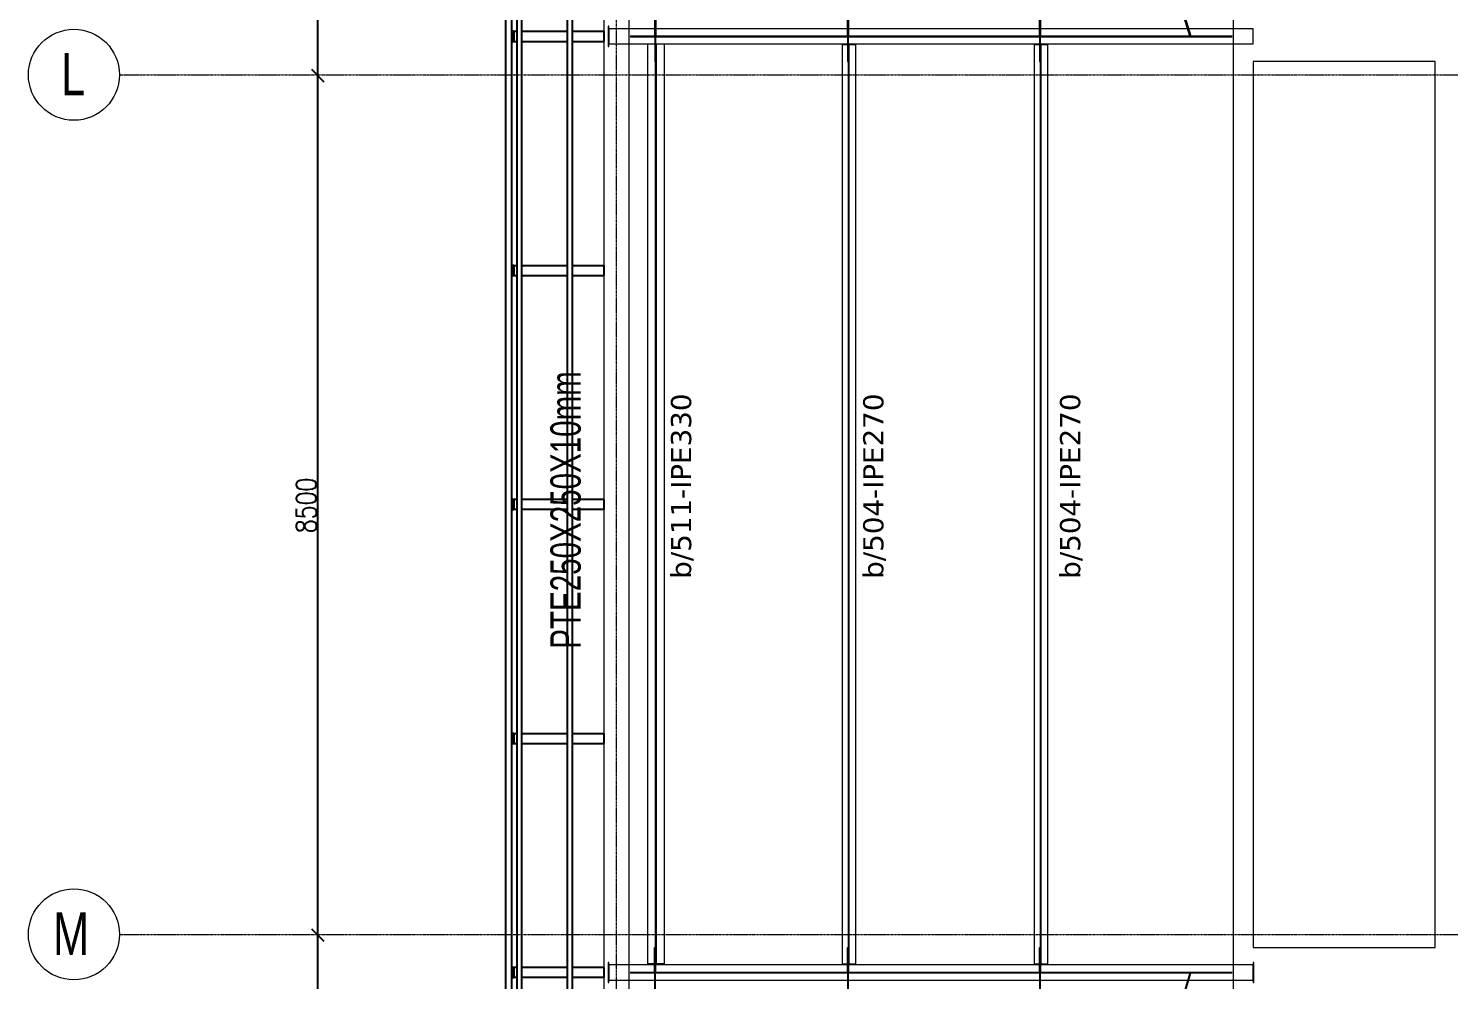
# Model space of a CAD drawing. Header units: millimetres. Extents: x -900 to 77706, y -21218 to 30789.
# Drawn here: x -900 to 13159, y 8043 to 17458 of the extents above; entities that cross this region are included whole.
import ezdxf

# ---------------------------------------------------------------- set-up
doc = ezdxf.new("R2010")
doc.units = ezdxf.units.MM
doc.header["$LTSCALE"] = 0.9
doc.linetypes.add('Grid Line', pattern=[3.33375, 1.905, -0.47625, 0.47625, -0.47625])
for name, color, linetype, lineweight in [('0-3', 250, 'Continuous', 5), ('A_ALMA', 255, 'Continuous', 5), ('E_EJES', 8, 'Continuous', 9), ('E_EJES-1', 8, 'Grid Line', 9), ('E_TEXTO', 3, 'Continuous', 9), ('E_VIGAS', 5, 'Continuous', 9), ('E_VIGAS-1', 5, 'Continuous', 25), ('E_VIGAS-2', 10, 'Continuous', 25), ('P-PLATINA', 6, 'Continuous', 15), ('VIGAS_HCB', 253, 'Continuous', 15)]:
    doc.layers.add(name, color=color, linetype=linetype, lineweight=lineweight)
doc.layers.add('COTAS', color=8, linetype='Continuous')
doc.styles.add('Arial Narrow', font='', dxfattribs={"width": 0.85, "height": 0.3})
doc.styles.add('CNI_COTAS', font='romans.shx', dxfattribs={"width": 0.8})
doc.styles.add('Swis721 LtCn BT', font='swisscl.ttf', dxfattribs={"height": 0.42})
doc.styles.add('VERDANA', font='verdana.ttf')
doc.styles.get('Arial Narrow').set_extended_font_data('Arial Narrow')
doc.dimstyles.new('1.5', dxfattribs={"dimscale": 0, "dimtxt": 200, "dimasz": 120, "dimexe": 4, "dimexo": 4, "dimgap": 15, "dimtad": 1, "dimdec": 0, "dimzin": 4, "dimdsep": 46, "dimtxsty": 'CNI_COTAS', "dimblk": 'OBLIQUE', "dimcen": -0.09, "dimclrd": 256, "dimclrt": 3, "dimadec": 0, "dimazin": 0, "dimtfac": 1, "dimtdec": 0, "dimtmove": 2, "dimatfit": 0, "dimldrblk": 'OBLIQUE', "dimfxl": 0.05, "dimtolj": 1, "dimtzin": 0, "dimarcsym": 0})

# ---------------------------------------------------------------- blocks, each defined once
blk = doc.blocks.new('EST_SFM_VIGA-METALICA-SECCION-C - EST_SFM_VIGA-METALICA-UPN160-1602621-PLANTA DE PISO 12 N_E_ _48_55m')
at = {"layer": 'E_VIGAS-1'}
for p, q in [((14.466, 0.047), (-14.455, 0.047)), ((-14.46, -0.018), (14.471, -0.018))]:
    blk.add_line(p, q, dxfattribs=at)
blk = doc.blocks.new('EST_SFM_VIGA-METALICA-SECCION-C - EST_SFM_VIGA-METALICA-UPN100-1529610-PLANTA DE PISO 12 N_E_ _48_55m')
at = {"layer": 'E_VIGAS-2'}
for p, q in [((14.393, 0.032), (-14.39, 0.032)), ((-14.442, -0.018), (14.393, -0.018))]:
    blk.add_line(p, q, dxfattribs=at)
blk = doc.blocks.new('EST_SFM_VIGA-METALICA-SECCION-C - EST_SFM_VIGA-METALICA-UPN100-1529678-PLANTA DE PISO 12 N_E_ _48_55m')
at = {"layer": 'E_VIGAS-2'}
for p, q in [((13.374, 0.018), (-13.422, 0.018)), ((-13.504, -0.032), (13.456, -0.032))]:
    blk.add_line(p, q, dxfattribs=at)
blk = doc.blocks.new('DCTIB_CNI_EST_MOD-1A-FAC_0001_rvt-2-PLANTA DE PISO 12 N_E_ _48_55m')
at = {"layer": 'E_VIGAS-1'}
for p, q in [((-75.177, 158.093), (-75.195, 158.093)), ((-75.195, 158.045), (-75.181, 158.045)), ((-75.181, 158.04), (-75.195, 158.04)), ((-75.18, 158.045), (-75.176, 158.045)), ((-75.18, 158.045), (-75.176, 158.045)), ((-75.177, 158.045), (-75.18, 158.045)), ((-75.176, 158.04), (-75.18, 158.04)), ((-75.18, 158.04), (-75.177, 158.04)), ((-75.176, 158.04), (-75.18, 158.04)), ((-75.177, 158.055), (-75.177, 158.093)), ((-75.177, 158.093), (-75.175, 158.093)), ((-75.177, 157.993), (-75.177, 158.03)), ((-75.175, 157.993), (-75.175, 158.093)), ((-75.175, 158.093), (-75.147, 158.093)), ((-75.175, 158.093), (-75.175, 157.993)), ((-75.097, 158.093), (-74.647, 158.093)), ((-74.597, 158.093), (-74.287, 158.093)), ((-74.287, 158.093), (-74.287, 157.993)), ((-75.195, 157.993), (-75.177, 157.993)), ((-75.175, 157.993), (-75.177, 157.993)), ((-75.175, 157.993), (-75.147, 157.993)), ((-75.097, 157.993), (-74.647, 157.993)), ((-74.597, 157.993), (-74.287, 157.993)), ((-75.177, 155.778), (-75.195, 155.778)), ((-75.177, 155.741), (-75.177, 155.778)), ((-75.177, 155.778), (-75.175, 155.778)), ((-75.175, 155.678), (-75.175, 155.778)), ((-75.175, 155.778), (-75.147, 155.778)), ((-75.175, 155.778), (-75.175, 155.678)), ((-75.097, 155.778), (-74.647, 155.778)), ((-74.597, 155.778), (-74.286, 155.778)), ((-74.286, 155.778), (-74.286, 155.678)), ((-75.195, 155.731), (-75.181, 155.731)), ((-75.181, 155.725), (-75.195, 155.725)), ((-75.195, 155.678), (-75.177, 155.678)), ((-75.18, 155.731), (-75.176, 155.731)), ((-75.18, 155.731), (-75.176, 155.731)), ((-75.177, 155.731), (-75.18, 155.731)), ((-75.176, 155.725), (-75.18, 155.725)), ((-75.18, 155.725), (-75.177, 155.725)), ((-75.176, 155.725), (-75.18, 155.725)), ((-75.177, 155.678), (-75.177, 155.716)), ((-75.175, 155.678), (-75.177, 155.678)), ((-75.175, 155.678), (-75.147, 155.678)), ((-75.097, 155.678), (-74.647, 155.678)), ((-74.597, 155.678), (-74.286, 155.678)), ((-75.177, 153.464), (-75.195, 153.464)), ((-75.195, 153.417), (-75.181, 153.417)), ((-75.181, 153.411), (-75.195, 153.411)), ((-75.18, 153.417), (-75.176, 153.417)), ((-75.18, 153.417), (-75.176, 153.417)), ((-75.177, 153.417), (-75.18, 153.417)), ((-75.176, 153.411), (-75.18, 153.411)), ((-75.18, 153.411), (-75.177, 153.411)), ((-75.176, 153.411), (-75.18, 153.411)), ((-75.177, 153.464), (-75.175, 153.464)), ((-75.177, 153.426), (-75.177, 153.464)), ((-75.177, 153.364), (-75.177, 153.401)), ((-75.175, 153.364), (-75.175, 153.464)), ((-75.175, 153.464), (-75.175, 153.364)), ((-75.147, 153.464), (-75.175, 153.464)), ((-74.647, 153.464), (-75.097, 153.464)), ((-74.287, 153.464), (-74.597, 153.464)), ((-74.287, 153.464), (-74.287, 153.364)), ((-75.195, 153.364), (-75.177, 153.364)), ((-75.175, 153.364), (-75.177, 153.364)), ((-75.147, 153.364), (-75.175, 153.364)), ((-74.647, 153.364), (-75.097, 153.364)), ((-74.287, 153.364), (-74.597, 153.364)), ((-75.177, 151.149), (-75.195, 151.149)), ((-75.177, 151.112), (-75.177, 151.149)), ((-75.177, 151.149), (-75.175, 151.149)), ((-75.175, 151.049), (-75.175, 151.149)), ((-75.175, 151.149), (-75.147, 151.149)), ((-75.175, 151.149), (-75.175, 151.049)), ((-75.097, 151.149), (-74.647, 151.149)), ((-74.597, 151.149), (-74.287, 151.149)), ((-74.287, 151.149), (-74.287, 151.049)), ((-75.195, 151.102), (-75.181, 151.102)), ((-75.181, 151.097), (-75.195, 151.097)), ((-75.195, 151.049), (-75.177, 151.049)), ((-75.18, 151.102), (-75.176, 151.102)), ((-75.18, 151.102), (-75.176, 151.102)), ((-75.177, 151.102), (-75.18, 151.102)), ((-75.176, 151.097), (-75.18, 151.097)), ((-75.18, 151.097), (-75.177, 151.097)), ((-75.176, 151.097), (-75.18, 151.097)), ((-75.177, 151.049), (-75.177, 151.087)), ((-75.175, 151.049), (-75.177, 151.049)), ((-75.175, 151.049), (-75.147, 151.049)), ((-75.097, 151.049), (-74.647, 151.049)), ((-74.597, 151.049), (-74.287, 151.049)), ((-75.177, 148.835), (-75.195, 148.835)), ((-75.195, 148.788), (-75.181, 148.788)), ((-75.181, 148.782), (-75.195, 148.782)), ((-75.18, 148.788), (-75.176, 148.788)), ((-75.18, 148.788), (-75.176, 148.788)), ((-75.177, 148.788), (-75.18, 148.788)), ((-75.176, 148.782), (-75.18, 148.782)), ((-75.18, 148.782), (-75.177, 148.782)), ((-75.176, 148.782), (-75.18, 148.782)), ((-75.177, 148.835), (-75.175, 148.835)), ((-75.177, 148.798), (-75.177, 148.835)), ((-75.177, 148.735), (-75.177, 148.772)), ((-75.175, 148.735), (-75.175, 148.835)), ((-75.175, 148.835), (-75.175, 148.735)), ((-75.147, 148.835), (-75.175, 148.835)), ((-74.647, 148.835), (-75.097, 148.835)), ((-74.287, 148.835), (-74.597, 148.835)), ((-74.287, 148.835), (-74.287, 148.735)), ((-75.195, 148.735), (-75.177, 148.735)), ((-75.175, 148.735), (-75.177, 148.735)), ((-75.147, 148.735), (-75.175, 148.735)), ((-74.647, 148.735), (-75.097, 148.735)), ((-74.287, 148.735), (-74.597, 148.735))]:
    blk.add_line(p, q, dxfattribs=at)
for points, knots in [([(-75.181, 158.045), (-75.181, 158.045), (-75.18, 158.045), (-75.179, 158.046), (-75.178, 158.047), (-75.177, 158.049), (-75.177, 158.05), (-75.177, 158.051), (-75.177, 158.053), (-75.177, 158.054), (-75.177, 158.055)], [0, 0, 0, 0, 0.142857, 0.285714, 0.428571, 0.571429, 0.678571, 0.732143, 0.785714, 1, 1, 1, 1]), ([(-75.177, 158.03), (-75.177, 158.031), (-75.177, 158.032), (-75.177, 158.035), (-75.177, 158.036), (-75.178, 158.038), (-75.179, 158.039), (-75.181, 158.04), (-75.181, 158.04)], [0, 0, 0, 0, 0.142857, 0.285714, 0.428571, 0.571429, 0.785714, 1, 1, 1, 1]), ([(-75.181, 155.731), (-75.181, 155.731), (-75.18, 155.731), (-75.179, 155.732), (-75.178, 155.733), (-75.177, 155.734), (-75.177, 155.735), (-75.177, 155.736), (-75.177, 155.738), (-75.177, 155.74), (-75.177, 155.741)], [0, 0, 0, 0, 0.142857, 0.285714, 0.428571, 0.571429, 0.678571, 0.732143, 0.785714, 1, 1, 1, 1]), ([(-75.177, 155.716), (-75.177, 155.716), (-75.177, 155.718), (-75.177, 155.72), (-75.177, 155.722), (-75.178, 155.724), (-75.179, 155.725), (-75.181, 155.725), (-75.181, 155.725)], [0, 0, 0, 0, 0.142857, 0.285714, 0.428571, 0.571429, 0.785714, 1, 1, 1, 1]), ([(-75.181, 153.417), (-75.181, 153.417), (-75.18, 153.417), (-75.179, 153.417), (-75.178, 153.418), (-75.177, 153.42), (-75.177, 153.421), (-75.177, 153.422), (-75.177, 153.424), (-75.177, 153.425), (-75.177, 153.426)], [0, 0, 0, 0, 0.142857, 0.285714, 0.428571, 0.571429, 0.678571, 0.732143, 0.785714, 1, 1, 1, 1]), ([(-75.177, 153.401), (-75.177, 153.402), (-75.177, 153.403), (-75.177, 153.406), (-75.177, 153.408), (-75.178, 153.409), (-75.179, 153.411), (-75.181, 153.411), (-75.181, 153.411)], [0, 0, 0, 0, 0.142857, 0.285714, 0.428571, 0.571429, 0.785714, 1, 1, 1, 1]), ([(-75.181, 151.102), (-75.181, 151.102), (-75.18, 151.102), (-75.179, 151.103), (-75.178, 151.104), (-75.177, 151.105), (-75.177, 151.107), (-75.177, 151.108), (-75.177, 151.109), (-75.177, 151.111), (-75.177, 151.112)], [0, 0, 0, 0, 0.142857, 0.285714, 0.428571, 0.571429, 0.678571, 0.732143, 0.785714, 1, 1, 1, 1]), ([(-75.177, 151.087), (-75.177, 151.088), (-75.177, 151.089), (-75.177, 151.091), (-75.177, 151.093), (-75.178, 151.095), (-75.179, 151.096), (-75.181, 151.097), (-75.181, 151.097)], [0, 0, 0, 0, 0.142857, 0.285714, 0.428571, 0.571429, 0.785714, 1, 1, 1, 1]), ([(-75.181, 148.788), (-75.181, 148.788), (-75.18, 148.788), (-75.179, 148.788), (-75.178, 148.79), (-75.177, 148.791), (-75.177, 148.792), (-75.177, 148.793), (-75.177, 148.795), (-75.177, 148.796), (-75.177, 148.798)], [0, 0, 0, 0, 0.142857, 0.285714, 0.428571, 0.571429, 0.678571, 0.732143, 0.785714, 1, 1, 1, 1]), ([(-75.177, 148.772), (-75.177, 148.773), (-75.177, 148.775), (-75.177, 148.777), (-75.177, 148.779), (-75.178, 148.781), (-75.179, 148.782), (-75.181, 148.782), (-75.181, 148.782)], [0, 0, 0, 0, 0.142857, 0.285714, 0.428571, 0.571429, 0.785714, 1, 1, 1, 1])]:
    blk.add_open_spline(points, degree=3, knots=knots, dxfattribs=at)
for name, p, rotation in [('EST_SFM_VIGA-METALICA-SECCION-C - EST_SFM_VIGA-METALICA-UPN160-1602621-PLANTA DE PISO 12 N_E_ _48_55m', (-75.242, 153.418), 270), ('EST_SFM_VIGA-METALICA-SECCION-C - EST_SFM_VIGA-METALICA-UPN100-1529610-PLANTA DE PISO 12 N_E_ _48_55m', (-75.13, 153.388), 269.9999999999999), ('EST_SFM_VIGA-METALICA-SECCION-C - EST_SFM_VIGA-METALICA-UPN100-1529678-PLANTA DE PISO 12 N_E_ _48_55m', (-74.615, 153.388), 270.0000000000001)]:
    blk.add_blockref(name, p, dxfattribs=dict(at, rotation=rotation))
blk = doc.blocks.new('Grid - CNI_NOMBRE EJES-372759-PLANTA DE PISO 12 N_E_ _48_55m')
at = {"layer": 'E_EJES'}
blk.add_circle((0, 0), 0.003, dxfattribs=at)
blk = doc.blocks.new('_Oblique')
at = {"color": 0, "linetype": 'ByBlock', "lineweight": -2}
blk.add_line((-0.5, -0.5), (0.5, 0.5), dxfattribs=at)
blk = doc.blocks.new('*D439')
at = {"layer": 'COTAS', "lineweight": -2, "transparency": 16777216}
blk.add_line((1963, -8), (1963, 8492), dxfattribs=at)
at = {"layer": 'Defpoints', "color": 0, "transparency": 16777216}
for p in [(1963, 8492), (1963, 8492), (1963, -8)]:
    blk.add_point(p, dxfattribs=at)
at = {"layer": 'COTAS', "lineweight": -2, "transparency": 16777216, "xscale": 120, "yscale": 120, "zscale": 120}
for p, rotation in [((1963, 8492), 90), ((1963, -8), 270)]:
    blk.add_blockref('_Oblique', p, dxfattribs=dict(at, rotation=rotation))
at = {"layer": 'COTAS', "color": 3, "transparency": 16777216, "insert": (1848, 4242), "char_height": 200, "attachment_point": 5, "rotation": 90, "style": 'CNI_COTAS'}
blk.add_mtext('\\A1;8500', dxfattribs=at)
blk = doc.blocks.new('*D440')
at = {"layer": 'COTAS', "lineweight": -2, "transparency": 16777216}
blk.add_line((1963, 8492), (1963, 16992), dxfattribs=at)
at = {"layer": 'Defpoints', "color": 0, "transparency": 16777216}
for p in [(1963, 16992), (1963, 16992), (1963, 8492)]:
    blk.add_point(p, dxfattribs=at)
at = {"layer": 'COTAS', "lineweight": -2, "transparency": 16777216, "xscale": 120, "yscale": 120, "zscale": 120}
for p, rotation in [((1963, 16992), 90), ((1963, 8492), 270)]:
    blk.add_blockref('_Oblique', p, dxfattribs=dict(at, rotation=rotation))
at = {"layer": 'COTAS', "color": 3, "transparency": 16777216, "insert": (1848, 12742), "char_height": 200, "attachment_point": 5, "rotation": 90, "style": 'CNI_COTAS'}
blk.add_mtext('\\A1;8500', dxfattribs=at)
blk = doc.blocks.new('*D430')
at = {"layer": 'COTAS', "lineweight": -2, "transparency": 16777216}
blk.add_line((1963, 16992), (1963, 25492), dxfattribs=at)
at = {"layer": 'Defpoints', "color": 0, "transparency": 16777216}
for p in [(1963, 25492), (1963, 25492), (1963, 16992)]:
    blk.add_point(p, dxfattribs=at)
at = {"layer": 'COTAS', "lineweight": -2, "transparency": 16777216, "xscale": 120, "yscale": 120, "zscale": 120}
for p, rotation in [((1963, 25492), 90), ((1963, 16992), 270)]:
    blk.add_blockref('_Oblique', p, dxfattribs=dict(at, rotation=rotation))
at = {"layer": 'COTAS', "color": 3, "transparency": 16777216, "insert": (1848, 21242), "char_height": 200, "attachment_point": 5, "rotation": 90, "style": 'CNI_COTAS'}
blk.add_mtext('\\A1;8500', dxfattribs=at)

msp = doc.modelspace()

# ---------------------------------------------------------------- linework, layer by layer
at = {"layer": 'A_ALMA'}
for p, q in [((5052, 17383.7), (11007, 17383.7)), ((5052, 17376.6), (11007, 17376.6)), ((5304.8, 8207.5), (5304.8, 17295.2)), ((5312.3, 8207.5), (5312.3, 17295.2)), ((7212.7, 8207.5), (7212.7, 17295.2)), ((7219.3, 8207.5), (7219.3, 17295.2)), ((9112.6, 8207.5), (9112.6, 17295.2)), ((9119.2, 8207.5), (9119.2, 17295.2)), ((9112.6, 8207.5), (9112.6, 10670.2)), ((9119.2, 8207.5), (9119.2, 10670.2)), ((5052, 8126.1), (11007, 8126.1)), ((5052, 8119), (11007, 8119))]:
    msp.add_line(p, q, dxfattribs=at)
at = {"layer": 'E_EJES-1'}
for p, q in [((4916, -4561.2), (4916, 29888.7)), ((0, 17000), (76806, 17000)), ((0, 8500), (76806, 8500))]:
    msp.add_line(p, q, dxfattribs=at)
at = {"layer": 'E_VIGAS', "color": 30, "true_color": 0xf26722}
for points in [[(11017, 26595.9), (11017, -1095.9), (66817.2, -1095.8), (66817.1, 26595.9)], [(4791.9, 235), (5041.9, 235), (5041.9, 25265), (4791.9, 25265)], [(11217, 17132.5), (11217, 8370.1), (13016.9, 8370.1), (13016.9, 17132.5)]]:
    msp.add_lwpolyline(points, close=True, dxfattribs=at)
at = {"layer": 'P-PLATINA'}
for points in [[(5295.8, 17627.7), (5305.8, 17627.7), (5305.8, 17383.7), (5295.8, 17383.7)], [(7202.7, 17627.7), (7212.7, 17627.7), (7212.7, 17383.7), (7202.7, 17383.7)], [(9102.7, 17627.7), (9112.7, 17627.7), (9112.7, 17383.7), (9102.7, 17383.7)], [(10518, 17616.7), (10527.6, 17619.6), (10599.2, 17386.4), (10589.7, 17383.4)], [(5295.8, 17132.6), (5305.8, 17132.6), (5305.8, 17376.6), (5295.8, 17376.6)], [(7202.7, 17132.6), (7212.7, 17132.6), (7212.7, 17376.6), (7202.7, 17376.6)], [(9102.6, 17132.6), (9112.6, 17132.6), (9112.6, 17376.6), (9102.6, 17376.6)], [(5294.8, 8370.1), (5304.8, 8370.1), (5304.8, 8126.1), (5294.8, 8126.1)], [(7202.7, 8370.1), (7212.7, 8370.1), (7212.7, 8126.1), (7202.7, 8126.1)], [(9102.6, 8370.1), (9112.6, 8370.1), (9112.6, 8126.1), (9102.6, 8126.1)], [(5294.8, 7875), (5304.8, 7875), (5304.8, 8119), (5294.8, 8119)], [(7202.7, 7875), (7212.7, 7875), (7212.7, 8119), (7202.7, 8119)], [(9102.7, 7875), (9112.7, 7875), (9112.7, 8119), (9102.7, 8119)], [(10518.8, 7886), (10528.4, 7883), (10600.1, 8116.3), (10590.5, 8119.2)]]:
    msp.add_lwpolyline(points, close=True, dxfattribs=at)
at = {"layer": 'VIGAS_HCB', "color": 8}
for points in [[(4836, 17480.1), (4836, 17280.1), (4842, 17280.1), (4842, 17480.1)], [(4836, 8222.5), (4836, 8022.5), (4842, 8022.5), (4842, 8222.5)], [(11217, 8222.5), (11217, 8022.5), (11223, 8022.5), (11223, 8222.5)]]:
    msp.add_lwpolyline(points, close=True, dxfattribs=at)
at = {"layer": 'VIGAS_HCB'}
for points in [[(4842, 17305.1), (11217, 17305.1), (11217, 17455.1), (4842, 17455.1)], [(5388.5, 8207.5), (5228.5, 8207.5), (5228.5, 17305.2), (5388.5, 17305.2)], [(7148.5, 8207.5), (7283.5, 8207.5), (7283.5, 17295.2), (7148.5, 17295.2)], [(9048.4, 8207.5), (9183.4, 8207.5), (9183.4, 17295.2), (9048.4, 17295.2)], [(4842, 8047.5), (11217, 8047.5), (11217, 8197.5), (4842, 8197.5)]]:
    msp.add_lwpolyline(points, close=True, dxfattribs=at)

# ---------------------------------------------------------------- block references
at = {"layer": '0-3', "xscale": 999.9999999999933, "yscale": 999.9999999999933, "zscale": 999.9999999999933}
msp.add_blockref('DCTIB_CNI_EST_MOD-1A-FAC_0001_rvt-2-PLANTA DE PISO 12 N_E_ _48_55m', (79078.1, -140662.4), dxfattribs=at)
at = {"layer": 'E_EJES', "xscale": 149999.9999999989, "yscale": 149999.9999999989, "zscale": 149999.9999999989, "rotation": 269.9999999999994}
for p in [(-450, 17000), (-450, 8500)]:
    msp.add_blockref('Grid - CNI_NOMBRE EJES-372759-PLANTA DE PISO 12 N_E_ _48_55m', p, dxfattribs=at)

# ---------------------------------------------------------------- texts
at = {"layer": 'E_EJES', "char_height": 420, "attachment_point": 1, "style": 'Swis721 LtCn BT'}
for s, insert, width in [('L', (-577.6, 17216.7), 288.607), ('M', (-657.1, 8716.7), 481.012)]:
    msp.add_mtext(s, dxfattribs=dict(at, insert=insert, width=width))
at = {"layer": 'E_TEXTO', "attachment_point": 1, "rotation": 90}
for s, insert, char_height, width, style in [('PTE250X250X10mm', (4263.7, 11324.8), 300, 3434.429, 'Arial Narrow'), ('b/511-IPE330', (5456, 12016), 200, 1206.139, 'VERDANA'), ('b/504-IPE270', (7357.6, 12016), 200, 1206.139, 'VERDANA'), ('b/504-IPE270', (9304.7, 12016), 200, 1206.139, 'VERDANA')]:
    msp.add_mtext(s, dxfattribs=dict(at, insert=insert, char_height=char_height, width=width, style=style))

# ---------------------------------------------------------------- dimensions: what is measured, and where the dimension line sits
at = {"layer": 'COTAS'}
for base, p1, p2, picture, middle in [((1963.2, 25492), (1963.2, 16992), (1963.2, 25492), '*D430', (1848.2, 21242)), ((1963.2, 16992), (1963.2, 8492), (1963.2, 16992), '*D440', (1848.2, 12742)), ((1963.2, 8492), (1963.2, -8), (1963.2, 8492), '*D439', (1848.2, 4242))]:
    dim = msp.add_linear_dim(base=base, p1=p1, p2=p2, angle=90, dimstyle='1.5', override={"dimscale": 1}, dxfattribs=at)
    dim.commit()
    dim.dimension.update_dxf_attribs({"geometry": picture, "text_midpoint": middle})

doc.saveas('drawing.dxf')
